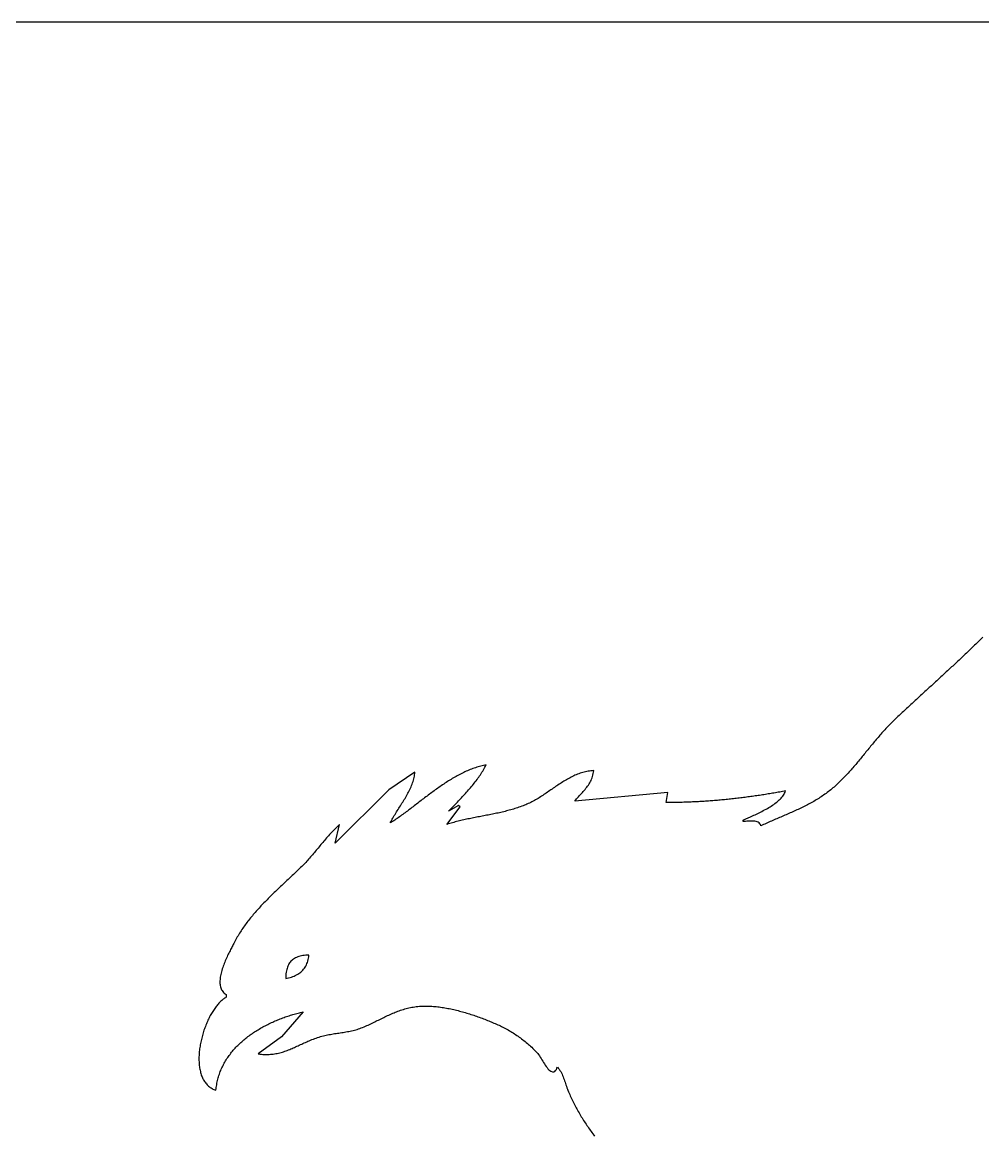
# Model space of a CAD drawing. Extents: x 0 to 3997, y 0 to 1531.
# Drawn here: x 2675 to 3336, y 765 to 1531 of the extents above; entities that cross this region are included whole.
import ezdxf

# ---------------------------------------------------------------- set-up
doc = ezdxf.new("R2010")
doc.units = 0
doc.layers.add('C159', color=159, linetype='CONTINUOUS')
doc.layers.add('C7', color=7, linetype='CONTINUOUS')

msp = doc.modelspace()

# ---------------------------------------------------------------- linework, layer by layer
at = {"layer": 'C159'}
for points in [[(3335.9291, 1107.9497), (3335.2235, 1107.2509), (3334.5169, 1106.5531), (3333.8094, 1105.8562), (3333.1011, 1105.1603), (3332.3918, 1104.4652), (3331.6816, 1103.7711), (3330.9706, 1103.0779), (3330.2587, 1102.3854), (3329.546, 1101.6938), (3328.8324, 1101.003), (3328.118, 1100.313), (3327.4028, 1099.6238), (3326.6867, 1098.9352), (3325.9699, 1098.2474), (3325.2523, 1097.5603), (3324.534, 1096.8738), (3323.8149, 1096.188), (3323.095, 1095.5028), (3322.3744, 1094.8182), (3321.6531, 1094.1342), (3320.9311, 1093.4507), (3320.2084, 1092.7677), (3319.485, 1092.0853), (3318.7609, 1091.4034), (3318.0361, 1090.7219), (3317.3107, 1090.0408), (3316.5847, 1089.3602), (3315.858, 1088.6799), (3315.1307, 1088.0001), (3314.4028, 1087.3206), (3313.6743, 1086.6414), (3312.9452, 1085.9625), (3312.2156, 1085.2839), (3311.4853, 1084.6056), (3310.7546, 1083.9275), (3310.0233, 1083.2496), (3309.2914, 1082.5719), (3308.5591, 1081.8944), (3307.8262, 1081.217), (3307.0929, 1080.5398), (3306.3591, 1079.8626), (3305.6248, 1079.1855), (3304.89, 1078.5085), (3304.1548, 1077.8316), (3303.4192, 1077.1546), (3302.6831, 1076.4776), (3301.9467, 1075.8006), (3301.2098, 1075.1236), (3300.4726, 1074.4464), (3299.7349, 1073.7692), (3298.9969, 1073.0919), (3298.2586, 1072.4144), (3297.5199, 1071.7367), (3296.7808, 1071.0588), (3296.0415, 1070.3808), (3295.3018, 1069.7025), (3294.5619, 1069.0239), (3293.8216, 1068.3451), (3293.0811, 1067.6659), (3292.3403, 1066.9864), (3291.5993, 1066.3066), (3290.858, 1065.6264), (3290.1165, 1064.9459), (3289.3748, 1064.2649), (3288.6329, 1063.5834), (3287.8908, 1062.9016), (3287.1485, 1062.2192), (3286.406, 1061.5363), (3285.6634, 1060.8529), (3284.9206, 1060.169), (3284.1777, 1059.4844), (3283.4347, 1058.7993), (3282.6915, 1058.1136), (3281.9483, 1057.4272), (3281.2049, 1056.7402), (3280.4615, 1056.0524), (3279.718, 1055.364), (3278.9745, 1054.6748), (3278.2309, 1053.9849), (3277.4872, 1053.2942), (3276.7436, 1052.6028), (3276, 1051.9105), (3275.2852, 1051.2385), (3274.5755, 1050.5592), (3273.8708, 1049.8729), (3273.1708, 1049.1797), (3272.4754, 1048.4801), (3271.7845, 1047.7742), (3271.0979, 1047.0622), (3270.4153, 1046.3444), (3269.7366, 1045.6211), (3269.0617, 1044.8926), (3268.3904, 1044.159), (3267.7225, 1043.4207), (3267.0578, 1042.6778), (3266.3962, 1041.9307), (3265.7375, 1041.1795), (3265.0815, 1040.4246), (3264.4281, 1039.6662), (3263.7771, 1038.9045), (3263.1283, 1038.1398), (3262.4815, 1037.3724), (3261.8366, 1036.6025), (3261.1934, 1035.8303), (3260.5518, 1035.0562), (3259.9115, 1034.2803), (3259.2724, 1033.5029), (3258.6343, 1032.7242), (3257.9971, 1031.9446), (3257.3606, 1031.1643), (3256.7246, 1030.3834), (3256.0889, 1029.6024), (3255.4534, 1028.8214), (3254.8179, 1028.0406), (3254.1822, 1027.2604), (3253.5462, 1026.481), (3252.9097, 1025.7026), (3252.2725, 1024.9255), (3251.6345, 1024.1499), (3250.9954, 1023.3761), (3250.3552, 1022.6044), (3249.7135, 1021.835), (3249.0704, 1021.0681), (3248.4256, 1020.304), (3247.7788, 1019.543), (3247.1301, 1018.7853), (3246.4791, 1018.0312), (3245.8258, 1017.2808), (3245.1699, 1016.5346), (3244.5112, 1015.7926), (3243.8497, 1015.0552), (3243.1851, 1014.3227), (3242.5173, 1013.5952), (3241.8461, 1012.873), (3241.1713, 1012.1564), (3240.4927, 1011.4457), (3239.8102, 1010.741), (3239.1237, 1010.0427), (3238.4329, 1009.351), (3237.7376, 1008.6661), (3237.0378, 1007.9883), (3236.3332, 1007.3179), (3235.6237, 1006.655), (3234.909, 1006), (3234.1891, 1005.3532), (3233.4637, 1004.7146), (3232.7327, 1004.0847), (3231.996, 1003.4637), (3231.2026, 1002.8115), (3230.4029, 1002.172), (3229.5971, 1001.5448), (3228.7854, 1000.9296), (3227.9678, 1000.3261), (3227.1445, 999.7339), (3226.3157, 999.1528), (3225.4815, 998.5824), (3224.6422, 998.0225), (3223.7977, 997.4726), (3222.9483, 996.9325), (3222.0942, 996.4018), (3221.2354, 995.8803), (3220.3722, 995.3676), (3219.5047, 994.8634), (3218.633, 994.3674), (3217.7572, 993.8792), (3216.8777, 993.3985), (3215.9944, 992.9251), (3215.1075, 992.4586), (3214.2173, 991.9987), (3213.3238, 991.545), (3212.4271, 991.0973), (3211.5276, 990.6551), (3210.6252, 990.2183), (3209.7202, 989.7865), (3208.8126, 989.3594), (3207.9028, 988.9366), (3206.9907, 988.5178), (3206.0765, 988.1028), (3205.1605, 987.6911), (3204.2428, 987.2825), (3203.3234, 986.8767), (3202.4026, 986.4733), (3201.4805, 986.072), (3200.5572, 985.6725), (3199.633, 985.2745), (3198.7079, 984.8777), (3197.7822, 984.4817), (3196.8559, 984.0862), (3195.9292, 983.6909), (3195.0023, 983.2956), (3194.0753, 982.8997), (3193.1484, 982.5032), (3192.2217, 982.1055), (3191.2954, 981.7065), (3190.3695, 981.3057), (3189.4444, 980.903), (3188.5201, 980.4978), (3187.5967, 980.09), (3186.6745, 979.6793), (3185.7536, 979.2652), (3184.8341, 978.8475), (3183.9161, 978.4259), (3183, 978), (3182.7421, 978.8125), (3182.3573, 979.4858), (3181.8587, 980.0318), (3181.2593, 980.4626), (3180.5724, 980.79), (3179.8112, 981.0261), (3178.9887, 981.1829), (3178.1181, 981.2723), (3177.2125, 981.3063), (3176.2852, 981.2969), (3175.3492, 981.2561), (3174.4177, 981.1958), (3173.5039, 981.1281), (3172.6209, 981.0649), (3171.7819, 981.0182), (3171, 981), (3171, 982), (3171.6762, 982.3165), (3172.3893, 982.6449), (3173.1366, 982.9849), (3173.9155, 983.3367), (3174.7232, 983.7002), (3175.5571, 984.0752), (3176.4145, 984.4619), (3177.2927, 984.8601), (3178.189, 985.2699), (3179.1007, 985.6911), (3180.0252, 986.1238), (3180.9598, 986.5679), (3181.9017, 987.0233), (3182.8484, 987.4901), (3183.797, 987.9682), (3184.745, 988.4576), (3185.6896, 988.9582), (3186.6282, 989.47), (3187.5581, 989.9929), (3188.4766, 990.527), (3189.381, 991.0721), (3190.2686, 991.6283), (3191.1367, 992.1955), (3191.9828, 992.7737), (3192.804, 993.3628), (3193.5977, 993.9628), (3194.3612, 994.5737), (3195.0918, 995.1954), (3195.7869, 995.8279), (3196.4438, 996.4711), (3197.0597, 997.1251), (3197.632, 997.7898), (3198.1581, 998.465), (3198.6351, 999.151), (3199.0605, 999.8474), (3199.4316, 1000.5545), (3199.7456, 1001.272), (3200, 1002), (3199.0182, 1001.816), (3198.0355, 1001.634), (3197.0518, 1001.4538), (3196.0672, 1001.2756), (3195.0817, 1001.0992), (3194.0954, 1000.9248), (3193.1082, 1000.7523), (3192.1201, 1000.5818), (3191.1312, 1000.4132), (3190.1415, 1000.2466), (3189.1511, 1000.082), (3188.1598, 999.9193), (3187.1679, 999.7587), (3186.1752, 999.6), (3185.1817, 999.4433), (3184.1876, 999.2887), (3183.1929, 999.1361), (3182.1974, 998.9855), (3181.2014, 998.837), (3180.2047, 998.6905), (3179.2074, 998.5461), (3178.2096, 998.4037), (3177.2111, 998.2634), (3176.2122, 998.1253), (3175.2127, 997.9892), (3174.2128, 997.8552), (3173.2123, 997.7234), (3172.2114, 997.5936), (3171.2101, 997.466), (3170.2083, 997.3406), (3169.2061, 997.2173), (3168.2035, 997.0962), (3167.2006, 996.9772), (3166.1973, 996.8604), (3165.1937, 996.7459), (3164.1897, 996.6335), (3163.1855, 996.5233), (3162.181, 996.4154), (3161.1763, 996.3096), (3160.1713, 996.2061), (3159.1661, 996.1049), (3158.1607, 996.0059), (3157.1551, 995.9092), (3156.1494, 995.8147), (3155.1435, 995.7225), (3154.1375, 995.6327), (3153.1314, 995.5451), (3152.1252, 995.4598), (3151.1189, 995.3769), (3150.1126, 995.2962), (3149.1063, 995.2179), (3148.1, 995.142), (3147.0936, 995.0684), (3146.0873, 994.9972), (3145.0811, 994.9283), (3144.0749, 994.8619), (3143.0688, 994.7978), (3142.0628, 994.7361), (3141.057, 994.6769), (3140.0512, 994.62), (3139.0457, 994.5656), (3138.0403, 994.5136), (3137.0351, 994.4641), (3136.0302, 994.417), (3135.0255, 994.3724), (3134.021, 994.3303), (3133.0168, 994.2906), (3132.0129, 994.2534), (3131.0093, 994.2188), (3130.0061, 994.1866), (3129.0032, 994.157), (3128.0007, 994.1299), (3126.9985, 994.1053), (3125.9968, 994.0833), (3124.9955, 994.0638), (3123.9946, 994.0469), (3122.9943, 994.0326), (3121.9943, 994.0209), (3120.9949, 994.0117), (3119.9961, 994.0052), (3118.9977, 994.0013), (3118, 994), (3119, 1001), (3055, 995), (3055.6378, 995.7884), (3056.2839, 996.5594), (3056.9358, 997.3154), (3057.5912, 998.0587), (3058.2477, 998.7917), (3058.9027, 999.5167), (3059.5539, 1000.2362), (3060.199, 1000.9525), (3060.8354, 1001.6679), (3061.4608, 1002.3849), (3062.0727, 1003.1058), (3062.6689, 1003.833), (3063.2467, 1004.5688), (3063.8039, 1005.3156), (3064.338, 1006.0759), (3064.8466, 1006.8519), (3065.3273, 1007.646), (3065.7776, 1008.4606), (3066.1953, 1009.2981), (3066.5778, 1010.1608), (3066.9228, 1011.0512), (3067.2278, 1011.9715), (3067.4904, 1012.9242), (3067.7082, 1013.9115), (3067.8789, 1014.936), (3068, 1016), (3067.0251, 1015.94), (3066.06, 1015.8505), (3065.1043, 1015.7322), (3064.1578, 1015.5861), (3063.2202, 1015.413), (3062.2912, 1015.214), (3061.3705, 1014.9898), (3060.4578, 1014.7415), (3059.5528, 1014.4699), (3058.6553, 1014.1759), (3057.7649, 1013.8605), (3056.8813, 1013.5246), (3056.0044, 1013.169), (3055.1337, 1012.7947), (3054.269, 1012.4026), (3053.41, 1011.9936), (3052.5565, 1011.5686), (3051.708, 1011.1286), (3050.8644, 1010.6744), (3050.0254, 1010.2069), (3049.1906, 1009.7272), (3048.3598, 1009.2359), (3047.5327, 1008.7342), (3046.7089, 1008.2229), (3045.8883, 1007.7029), (3045.0705, 1007.175), (3044.2552, 1006.6404), (3043.4422, 1006.0997), (3042.6311, 1005.5541), (3041.8217, 1005.0043), (3041.0136, 1004.4512), (3040.2067, 1003.8959), (3039.4005, 1003.3391), (3038.5948, 1002.7819), (3037.7894, 1002.2251), (3036.9839, 1001.6696), (3036.178, 1001.1163), (3035.3715, 1000.5662), (3034.5641, 1000.0202), (3033.7554, 999.4792), (3032.9452, 998.944), (3032.1332, 998.4157), (3031.3192, 997.895), (3030.5027, 997.383), (3029.6836, 996.8805), (3028.8615, 996.3885), (3028.0362, 995.9078), (3027.2073, 995.4394), (3026.3747, 994.9842), (3025.5379, 994.543), (3024.6967, 994.1169), (3023.8508, 993.7067), (3023, 993.3133)], [(3023, 993.3132), (3022.0969, 992.9138), (3021.1886, 992.527), (3020.2752, 992.1524), (3019.3569, 991.7896), (3018.4338, 991.4383), (3017.5062, 991.098), (3016.5741, 990.7684), (3015.6377, 990.449), (3014.6972, 990.1396), (3013.7527, 989.8396), (3012.8045, 989.5487), (3011.8527, 989.2666), (3010.8974, 988.9928), (3009.9388, 988.7269), (3008.9772, 988.4686), (3008.0125, 988.2174), (3007.0451, 987.973), (3006.075, 987.735), (3005.1024, 987.503), (3004.1276, 987.2767), (3003.1506, 987.0555), (3002.1717, 986.8392), (3001.1909, 986.6274), (3000.2085, 986.4196), (2999.2246, 986.2154), (2998.2394, 986.0146), (2997.253, 985.8166), (2996.2657, 985.6212), (2995.2775, 985.4279), (2994.2887, 985.2363), (2993.2994, 985.0461), (2992.3097, 984.8568), (2991.3199, 984.6681), (2990.3301, 984.4795), (2989.3404, 984.2908), (2988.351, 984.1015), (2987.3622, 983.9112), (2986.374, 983.7195), (2985.3866, 983.526), (2984.4002, 983.3304), (2983.4149, 983.1323), (2982.431, 982.9312), (2981.4485, 982.7268), (2980.4677, 982.5188), (2979.4886, 982.3066), (2978.5116, 982.09), (2977.5366, 981.8685), (2976.564, 981.6417), (2975.5938, 981.4093), (2974.6263, 981.1709), (2973.6615, 980.9261), (2972.6997, 980.6744), (2971.741, 980.4156), (2970.7856, 980.1492), (2969.8336, 979.8748), (2968.8852, 979.5921), (2967.9406, 979.3006), (2967, 979), (2976, 991), (2975, 992), (2968, 988), (2968.675, 988.6887), (2969.3557, 989.3824), (2970.0414, 990.0811), (2970.7315, 990.7848), (2971.4255, 991.4934), (2972.1227, 992.2068), (2972.8226, 992.9252), (2973.5246, 993.6483), (2974.2281, 994.3762), (2974.9324, 995.1089), (2975.6371, 995.8462), (2976.3415, 996.5883), (2977.0451, 997.335), (2977.7471, 998.0864), (2978.4472, 998.8423), (2979.1446, 999.6028), (2979.8387, 1000.3678), (2980.5291, 1001.1373), (2981.2151, 1001.9113), (2981.896, 1002.6896), (2982.5714, 1003.4724), (2983.2406, 1004.2596), (2983.9031, 1005.051), (2984.5582, 1005.8468), (2985.2054, 1006.6468), (2985.844, 1007.451), (2986.4735, 1008.2595), (2987.0934, 1009.0721), (2987.7029, 1009.8888), (2988.3015, 1010.7096), (2988.8887, 1011.5345), (2989.4638, 1012.3635), (2990.0263, 1013.1964), (2990.5755, 1014.0333), (2991.1109, 1014.8741), (2991.6319, 1015.7189), (2992.1379, 1016.5675), (2992.6283, 1017.4199), (2993.1025, 1018.2762), (2993.5599, 1019.1362), (2994, 1020), (2993.0589, 1019.8097), (2992.1217, 1019.6028), (2991.1885, 1019.3797), (2990.2592, 1019.1407), (2989.3337, 1018.8861), (2988.412, 1018.6162), (2987.4941, 1018.3313), (2986.5798, 1018.0318), (2985.6691, 1017.7181), (2984.762, 1017.3904), (2983.8584, 1017.0491), (2982.9584, 1016.6946), (2982.0617, 1016.327), (2981.1685, 1015.9469), (2980.2786, 1015.5544), (2979.3919, 1015.15), (2978.5085, 1014.734), (2977.6283, 1014.3066), (2976.7512, 1013.8683), (2975.8773, 1013.4193), (2975.0063, 1012.9601), (2974.1384, 1012.4908), (2973.2733, 1012.0119), (2972.4112, 1011.5237), (2971.5519, 1011.0265), (2970.6954, 1010.5207), (2969.8417, 1010.0065), (2968.9906, 1009.4843), (2968.1422, 1008.9545), (2967.2963, 1008.4173), (2966.4531, 1007.8732), (2965.6123, 1007.3223), (2964.7739, 1006.7652), (2963.938, 1006.202), (2963.1044, 1005.6331), (2962.2731, 1005.0589), (2961.444, 1004.4796), (2960.6172, 1003.8957), (2959.7925, 1003.3074), (2958.9699, 1002.7151), (2958.1493, 1002.1191), (2957.3308, 1001.5198), (2956.5142, 1000.9174), (2955.6995, 1000.3123), (2954.8866, 999.7048), (2954.0756, 999.0953), (2953.2663, 998.484), (2952.4587, 997.8714), (2951.6528, 997.2578), (2950.8485, 996.6434), (2950.0457, 996.0286), (2949.2445, 995.4138), (2948.4447, 994.7992), (2947.6463, 994.1853), (2946.8492, 993.5723), (2946.0535, 992.9605), (2945.2591, 992.3504), (2944.4658, 991.7421), (2943.6737, 991.1362), (2942.8828, 990.5328), (2942.0929, 989.9323), (2941.304, 989.3351), (2940.516, 988.7415), (2939.729, 988.1517), (2938.9429, 987.5662), (2938.1575, 986.9853), (2937.3729, 986.4093), (2936.5891, 985.8385), (2935.8059, 985.2733), (2935.0233, 984.714), (2934.2414, 984.1609), (2933.4599, 983.6144), (2932.6789, 983.0747), (2931.8983, 982.5423), (2931.1181, 982.0174), (2930.3382, 981.5004), (2929.5586, 980.9916), (2928.7792, 980.4913), (2928, 980), (2928.4198, 980.8408), (2928.8568, 981.6812), (2929.3095, 982.5214), (2929.7768, 983.3615), (2930.2572, 984.2016), (2930.7494, 985.042), (2931.2521, 985.8828), (2931.7639, 986.7242), (2932.2835, 987.5664), (2932.8096, 988.4095), (2933.3409, 989.2538), (2933.876, 990.0993), (2934.4136, 990.9463), (2934.9523, 991.795), (2935.4909, 992.6454), (2936.0279, 993.4978), (2936.5621, 994.3524), (2937.0921, 995.2093), (2937.6166, 996.0687), (2938.1343, 996.9308), (2938.6438, 997.7957), (2939.1438, 998.6637), (2939.6329, 999.5348), (2940.1099, 1000.4093), (2940.5734, 1001.2874), (2941.0221, 1002.1691), (2941.4546, 1003.0547), (2941.8696, 1003.9444), (2942.2657, 1004.8383), (2942.6417, 1005.7366), (2942.9963, 1006.6395), (2943.328, 1007.5472), (2943.6355, 1008.4597), (2943.9175, 1009.3774), (2944.1728, 1010.3003), (2944.3998, 1011.2287), (2944.5974, 1012.1626), (2944.7642, 1013.1024), (2944.8988, 1014.0481), (2945, 1015), (2927, 1002.7145), (2890, 966), (2893, 979), (2892.2824, 978.3353), (2891.572, 977.6601), (2890.8685, 976.9749), (2890.1716, 976.2803), (2889.4807, 975.5768), (2888.7957, 974.8648), (2888.116, 974.1449), (2887.4414, 973.4176), (2886.7714, 972.6834), (2886.1057, 971.9429), (2885.4439, 971.1965), (2884.7856, 970.4447), (2884.1305, 969.6881), (2883.4783, 968.9272), (2882.8284, 968.1625), (2882.1807, 967.3945), (2881.5346, 966.6237), (2880.8898, 965.8506), (2880.246, 965.0758), (2879.6028, 964.2998), (2878.9598, 963.523), (2878.3166, 962.7461), (2877.6729, 961.9694), (2877.0283, 961.1936), (2876.3825, 960.4191), (2875.735, 959.6464), (2875.0854, 958.8761), (2874.4336, 958.1087), (2873.7789, 957.3446), (2873.1212, 956.5845), (2872.4599, 955.8288), (2871.7948, 955.078), (2871.1255, 954.3327), (2870.4516, 953.5933), (2869.7727, 952.8604), (2869.0884, 952.1345), (2868.3985, 951.416), (2867.7024, 950.7056), (2867, 950.0038), (2866.2899, 949.3045), (2865.5771, 948.6072), (2864.8619, 947.9117), (2864.1445, 947.2179), (2863.4249, 946.5256), (2862.7034, 945.8346), (2861.9802, 945.145), (2861.2554, 944.4564), (2860.5292, 943.7688), (2859.8018, 943.082), (2859.0734, 942.3959), (2858.3441, 941.7103), (2857.6142, 941.0251), (2856.8838, 940.3401), (2856.1531, 939.6553), (2855.4223, 938.9704), (2854.6915, 938.2854), (2853.9609, 937.6), (2853.2308, 936.9142), (2852.5012, 936.2278), (2851.7724, 935.5406), (2851.0446, 934.8525), (2850.3179, 934.1634), (2849.5925, 933.4732), (2848.8686, 932.7816), (2848.1463, 932.0886), (2847.4259, 931.3939), (2846.7075, 930.6976), (2845.9914, 929.9993), (2845.2776, 929.2991), (2844.5664, 928.5966), (2843.8579, 927.8919), (2843.1523, 927.1847), (2842.4499, 926.4749), (2841.7507, 925.7624), (2841.055, 925.0471), (2840.3629, 924.3287), (2839.6747, 923.6071), (2838.9904, 922.8822), (2838.3104, 922.1539), (2837.6346, 921.4221), (2836.9635, 920.6864), (2836.297, 919.947), (2835.6354, 919.2035), (2834.979, 918.4558), (2834.3277, 917.7039), (2833.6819, 916.9475), (2833.0418, 916.1866), (2832.4074, 915.4209), (2831.779, 914.6504), (2831.1567, 913.8748), (2830.5408, 913.0941), (2829.9313, 912.3082), (2829.3286, 911.5168), (2828.7328, 910.7198), (2828.144, 909.9171), (2827.5624, 909.1086), (2826.9882, 908.294), (2826.4216, 907.4733), (2825.8628, 906.6464), (2825.3119, 905.813), (2824.7692, 904.973), (2824.2348, 904.1264), (2823.7088, 903.2728), (2823.1915, 902.4123), (2822.6831, 901.5447), (2822.1837, 900.6698), (2821.6935, 899.7874), (2821.2126, 898.8975), (2820.7414, 898), (2820.4709, 897.4802), (2820.1781, 896.9216), (2819.8647, 896.326), (2819.5328, 895.6952), (2819.1843, 895.0311), (2818.8213, 894.3356), (2818.4457, 893.6104), (2818.0594, 892.8575), (2817.6645, 892.0787), (2817.2629, 891.2758), (2816.8565, 890.4508), (2816.4475, 889.6054), (2816.0377, 888.7416), (2815.6291, 887.8611), (2815.2236, 886.9658), (2814.8234, 886.0577), (2814.4302, 885.1384), (2814.0462, 884.21), (2813.6732, 883.2742), (2813.3133, 882.3328), (2812.9684, 881.3879), (2812.6405, 880.4411), (2812.3316, 879.4944), (2812.0436, 878.5496), (2811.7785, 877.6086), (2811.5384, 876.6732), (2811.325, 875.7452), (2811.1405, 874.8266), (2810.9869, 873.9192), (2810.866, 873.0248), (2810.7798, 872.1453), (2810.7304, 871.2825), (2810.7197, 870.4384), (2810.7496, 869.6147), (2810.8222, 868.8132), (2810.9395, 868.036), (2811.1033, 867.2847), (2811.3157, 866.5614), (2811.5786, 865.8677), (2811.894, 865.2056), (2812.264, 864.577), (2812.6903, 863.9836), (2813.1752, 863.4273), (2813.7204, 862.9101), (2814.328, 862.4337), (2815, 862), (2815, 860), (2814.4838, 859.7117), (2813.9694, 859.3952), (2813.4571, 859.0513), (2812.9471, 858.6804), (2812.4396, 858.2834), (2811.935, 857.8607), (2811.4335, 857.4131), (2810.9354, 856.9411), (2810.441, 856.4455), (2809.9504, 855.9268), (2809.4641, 855.3857), (2808.9822, 854.8228), (2808.505, 854.2388), (2808.0329, 853.6343), (2807.566, 853.01), (2807.1046, 852.3664), (2806.6491, 851.7042), (2806.1996, 851.0241), (2805.7565, 850.3267), (2805.32, 849.6127), (2804.8904, 848.8826), (2804.468, 848.1371), (2804.0529, 847.3769), (2803.6456, 846.6025), (2803.2462, 845.8147), (2802.8551, 845.014), (2802.4725, 844.2011), (2802.0986, 843.3767), (2801.7338, 842.5414), (2801.3783, 841.6957), (2801.0323, 840.8404), (2800.6963, 839.9761), (2800.3703, 839.1035), (2800.0547, 838.2231), (2799.7498, 837.3356), (2799.4558, 836.4416), (2799.1731, 835.5419), (2798.9017, 834.6369), (2798.6422, 833.7274), (2798.3946, 832.814), (2798.1593, 831.8973), (2797.9365, 830.978), (2797.7266, 830.0567), (2797.5297, 829.1341), (2797.3462, 828.2107), (2797.1763, 827.2873), (2797.0203, 826.3644), (2796.8785, 825.4428), (2796.7511, 824.5229), (2796.6384, 823.6056), (2796.5407, 822.6913), (2796.4582, 821.7808), (2796.3912, 820.8747), (2796.34, 819.9737), (2796.3048, 819.0783), (2796.286, 818.1891), (2796.2837, 817.307), (2796.2983, 816.4324), (2796.3301, 815.566), (2796.3792, 814.7085), (2796.446, 813.8605), (2796.5307, 813.0226), (2796.6336, 812.1955), (2796.755, 811.3798), (2796.8952, 810.5762), (2797.0543, 809.7852), (2797.2327, 809.0076), (2797.4307, 808.2439), (2797.6485, 807.4948), (2797.8864, 806.7609), (2798.1447, 806.043), (2798.4235, 805.3415), (2798.7233, 804.6572), (2799.0443, 803.9907), (2799.3866, 803.3426), (2799.7507, 802.7136), (2800.1368, 802.1042), (2800.5451, 801.5153), (2800.9759, 800.9473), (2801.4295, 800.4009), (2801.9062, 799.8768), (2802.4061, 799.3755), (2802.9297, 798.8978), (2803.4772, 798.4443), (2804.0487, 798.0156), (2804.6447, 797.6123), (2805.2653, 797.2351), (2805.9109, 796.8846), (2806.5817, 796.5615), (2807.2779, 796.2664), (2808, 796), (2808.0954, 796.979), (2808.2099, 797.949), (2808.3433, 798.91), (2808.4953, 799.8618), (2808.6657, 800.8046), (2808.8542, 801.7383), (2809.0606, 802.6631), (2809.2847, 803.5788), (2809.5263, 804.4855), (2809.785, 805.3832), (2810.0608, 806.272), (2810.3532, 807.1518), (2810.6622, 808.0226), (2810.9874, 808.8846), (2811.3287, 809.7376), (2811.6858, 810.5817), (2812.0584, 811.417), (2812.4463, 812.2434), (2812.8493, 813.0609), (2813.2672, 813.8696), (2813.6997, 814.6694), (2814.1466, 815.4605), (2814.6076, 816.2427), (2815.0825, 817.0162), (2815.5711, 817.7809), (2816.0732, 818.5369), (2816.5885, 819.2841), (2817.1167, 820.0226), (2817.6576, 820.7524), (2818.2111, 821.4734), (2818.7768, 822.1858), (2819.3546, 822.8896), (2819.9441, 823.5847), (2820.5453, 824.2711), (2821.1577, 824.9489), (2821.7812, 825.6181), (2822.4156, 826.2788), (2823.0606, 826.9308), (2823.7159, 827.5743), (2824.3814, 828.2092), (2825.0569, 828.8356), (2825.742, 829.4534), (2826.4365, 830.0628), (2827.1403, 830.6636), (2827.853, 831.256), (2828.5744, 831.8399), (2829.3044, 832.4154), (2830.0426, 832.9824), (2830.7889, 833.541), (2831.5429, 834.0912), (2832.3045, 834.633), (2833.0734, 835.1664), (2833.8494, 835.6915), (2834.6323, 836.2082), (2835.4218, 836.7166), (2836.2176, 837.2166), (2837.0196, 837.7084), (2837.8275, 838.1918), (2838.6411, 838.667), (2839.4602, 839.1339), (2840.2844, 839.5926), (2841.1136, 840.043), (2841.9475, 840.4852), (2842.786, 840.9192), (2843.6287, 841.345), (2844.4754, 841.7626), (2845.3259, 842.1721), (2846.18, 842.5734), (2847.0374, 842.9666), (2847.8979, 843.3516), (2848.7612, 843.7286), (2849.6272, 844.0975), (2850.4955, 844.4582), (2851.366, 844.811), (2852.2384, 845.1556), (2853.1125, 845.4923), (2853.988, 845.8209), (2854.8647, 846.1415), (2855.7424, 846.4541), (2856.6208, 846.7588), (2857.4997, 847.0555), (2858.3789, 847.3442), (2859.2581, 847.625), (2860.1371, 847.8979), (2861.0157, 848.1629), (2861.8935, 848.42), (2862.7705, 848.6692), (2863.6463, 848.9106), (2864.5208, 849.1441), (2865.3936, 849.3698), (2866.2645, 849.5876), (2867.1334, 849.7977), (2868, 850), (2853, 832.76), (2837, 821), (2838.1434, 820.8695), (2839.2617, 820.7698), (2840.356, 820.6999), (2841.4273, 820.6588), (2842.4766, 820.6457), (2843.5048, 820.6595), (2844.513, 820.6995), (2845.5023, 820.7645), (2846.4735, 820.8538), (2847.4277, 820.9663), (2848.366, 821.1012), (2849.2893, 821.2574), (2850.1986, 821.4342), (2851.095, 821.6304), (2851.9794, 821.8453), (2852.8529, 822.0778), (2853.7164, 822.3271), (2854.571, 822.5921), (2855.4177, 822.872), (2856.2575, 823.1659), (2857.0913, 823.4728), (2857.9203, 823.7917), (2858.7454, 824.1217), (2859.5676, 824.462), (2860.3879, 824.8115), (2861.2074, 825.1694), (2862.027, 825.5347), (2862.8477, 825.9064), (2863.6706, 826.2837), (2864.4967, 826.6656), (2865.3269, 827.0511), (2866.1623, 827.4394), (2867.0039, 827.8295), (2867.8527, 828.2204), (2868.7097, 828.6113), (2869.5759, 829.0012), (2870.4523, 829.3892), (2871.34, 829.7743), (2872.2398, 830.1556), (2873.1529, 830.5322), (2874.0803, 830.9031), (2875.0229, 831.2674), (2875.9817, 831.6242), (2876.9579, 831.9725), (2877.9523, 832.3115), (2878.966, 832.6401), (2880, 832.9575), (2880.9495, 833.2293), (2881.9038, 833.4814), (2882.8624, 833.7153), (2883.825, 833.9328), (2884.791, 834.1354), (2885.7602, 834.325), (2886.7322, 834.5031), (2887.7064, 834.6714), (2888.6826, 834.8317), (2889.6604, 834.9855), (2890.6393, 835.1347), (2891.6189, 835.2808), (2892.5989, 835.4256), (2893.5788, 835.5706), (2894.5582, 835.7177), (2895.5368, 835.8684), (2896.5142, 836.0245), (2897.4899, 836.1877), (2898.4635, 836.3595), (2899.4348, 836.5418), (2900.4031, 836.7361), (2901.3683, 836.9441), (2902.3298, 837.1676), (2903.2872, 837.4082), (2904.2402, 837.6676), (2905.1884, 837.9475), (2906.1313, 838.2495), (2907.0687, 838.5753), (2908, 838.9267)], [(2908, 838.9266), (2908.9603, 839.3104), (2909.9115, 839.703), (2910.8541, 840.1035), (2911.7885, 840.5113), (2912.7155, 840.9255), (2913.6355, 841.3454), (2914.5492, 841.7701), (2915.4571, 842.199), (2916.3597, 842.6312), (2917.2577, 843.066), (2918.1516, 843.5026), (2919.042, 843.9403), (2919.9294, 844.3782), (2920.8144, 844.8156), (2921.6976, 845.2517), (2922.5796, 845.6858), (2923.4609, 846.1171), (2924.3421, 846.5448), (2925.2237, 846.9681), (2926.1064, 847.3863), (2926.9906, 847.7986), (2927.8771, 848.2042), (2928.7662, 848.6024), (2929.6587, 848.9923), (2930.5551, 849.3733), (2931.4558, 849.7445), (2932.3616, 850.1052), (2933.273, 850.4546), (2934.1905, 850.7919), (2935.1148, 851.1164), (2936.0463, 851.4273), (2936.9857, 851.7238), (2937.9335, 852.0051), (2938.8903, 852.2706), (2939.8566, 852.5193), (2940.8331, 852.7505), (2941.8203, 852.9636), (2942.8188, 853.1576), (2943.8291, 853.3318), (2944.8517, 853.4855), (2945.8874, 853.6179), (2946.9366, 853.7281), (2948, 853.8156)], [(2948, 853.8155), (2948.945, 853.8743), (2949.8954, 853.9178), (2950.851, 853.9461), (2951.8115, 853.9597), (2952.7766, 853.9587), (2953.7461, 853.9434), (2954.7197, 853.9142), (2955.697, 853.8712), (2956.678, 853.8148), (2957.6622, 853.7453), (2958.6494, 853.6629), (2959.6393, 853.568), (2960.6318, 853.4607), (2961.6264, 853.3415), (2962.623, 853.2105), (2963.6213, 853.068), (2964.6209, 852.9144), (2965.6217, 852.7499), (2966.6234, 852.5748), (2967.6257, 852.3893), (2968.6283, 852.1938), (2969.6309, 851.9886), (2970.6334, 851.7738), (2971.6354, 851.5499), (2972.6366, 851.317), (2973.6369, 851.0755), (2974.6358, 850.8256), (2975.6332, 850.5676), (2976.6289, 850.3019), (2977.6224, 850.0286), (2978.6136, 849.7481), (2979.6021, 849.4606), (2980.5878, 849.1665), (2981.5703, 848.8659), (2982.5494, 848.5593), (2983.5248, 848.2468), (2984.4963, 847.9288), (2985.4635, 847.6055), (2986.4262, 847.2772), (2987.3842, 846.9442), (2988.3371, 846.6068), (2989.2848, 846.2652), (2990.2268, 845.9198), (2991.1631, 845.5707), (2992.0932, 845.2184), (2993.017, 844.8631), (2993.9341, 844.505), (2994.8443, 844.1445), (2995.7474, 843.7818), (2996.643, 843.4172), (2997.5309, 843.051), (2998.4108, 842.6834), (2999.2824, 842.3148), (3000.1456, 841.9454), (3001, 841.5756), (3001.9211, 841.1683), (3002.838, 840.7503), (3003.7505, 840.3217), (3004.6585, 839.8824), (3005.5618, 839.4327), (3006.4601, 838.9724), (3007.3534, 838.5016), (3008.2415, 838.0204), (3009.124, 837.5289), (3010.001, 837.027), (3010.8722, 836.5148), (3011.7375, 835.9924), (3012.5966, 835.4598), (3013.4493, 834.917), (3014.2956, 834.3641), (3015.1353, 833.8012), (3015.968, 833.2282), (3016.7938, 832.6453), (3017.6123, 832.0524), (3018.4235, 831.4497), (3019.2271, 830.8371), (3020.023, 830.2148), (3020.811, 829.5827), (3021.5909, 828.9409), (3022.3626, 828.2894), (3023.1258, 827.6283), (3023.8804, 826.9577), (3024.6262, 826.2775), (3025.3631, 825.5879), (3026.0908, 824.8888), (3026.8092, 824.1804), (3027.5181, 823.4626), (3028.2174, 822.7355), (3028.9068, 821.9992)], [(3028.9067, 821.9992), (3029.5031, 821.3058), (3030.0861, 820.542), (3030.6588, 819.7195), (3031.2244, 818.8503), (3031.7861, 817.9461), (3032.3471, 817.0189), (3032.9105, 816.0804), (3033.4795, 815.1427), (3034.0573, 814.2174), (3034.6471, 813.3165), (3035.252, 812.4517), (3035.8753, 811.6351), (3036.52, 810.8784), (3037.1894, 810.1935), (3037.8867, 809.5922), (3038.615, 809.0864)], [(3038.6149, 809.0864), (3039.6417, 808.6464), (3040.507, 808.6289), (3041.2277, 808.9517), (3041.8206, 809.5324), (3042.3023, 810.2888), (3042.6899, 811.1387), (3043, 812), (3043.6559, 811.2727), (3044.2572, 810.5089), (3044.8087, 809.712), (3045.315, 808.8852), (3045.7808, 808.0317), (3046.2108, 807.1549), (3046.6097, 806.2579), (3046.9822, 805.3441), (3047.3329, 804.4168), (3047.6665, 803.4792), (3047.9877, 802.5345), (3048.3013, 801.5861), (3048.6119, 800.6372), (3048.9242, 799.6911), (3049.2428, 798.7511), (3049.5726, 797.8203), (3049.918, 796.9022), (3050.284, 796)], [(3050.2839, 796), (3050.6854, 795.0585), (3051.0924, 794.1208), (3051.5051, 793.1867), (3051.9233, 792.2562), (3052.3474, 791.3294), (3052.7772, 790.4062), (3053.213, 789.4866), (3053.6548, 788.5706), (3054.1026, 787.6583), (3054.5567, 786.7495), (3055.017, 785.8443), (3055.4837, 784.9428), (3055.9568, 784.0448), (3056.4364, 783.1503), (3056.9227, 782.2595), (3057.4156, 781.3722), (3057.9154, 780.4885), (3058.422, 779.6083), (3058.9355, 778.7316), (3059.4561, 777.8585), (3059.9839, 776.9889), (3060.5188, 776.1228), (3061.0611, 775.2603), (3061.6107, 774.4012), (3062.1678, 773.5457), (3062.7325, 772.6936), (3063.3049, 771.845), (3063.885, 771), (3064.4657, 770.1661), (3065.0504, 769.3356), (3065.6391, 768.5085), (3066.2317, 767.6847), (3066.8281, 766.8641), (3067.4281, 766.0467), (3068.0318, 765.2322), (3068.6389, 764.4208)]]:
    msp.add_lwpolyline(points, dxfattribs=at)
at = {"layer": 'C7'}
for points in [[(0, 1531), (0, 0), (3997, 0), (3997, 1531), (0, 1531)], [(2856, 873), (2857.0315, 873.1741), (2858.0361, 873.3832), (2859.0129, 873.6275), (2859.9612, 873.9068), (2860.8801, 874.2213), (2861.7688, 874.571), (2862.6267, 874.9559), (2863.4528, 875.376), (2864.2464, 875.8313), (2865.0067, 876.322), (2865.7329, 876.848), (2866.4243, 877.4094), (2867.08, 878.0062), (2867.6992, 878.6384), (2868.2812, 879.3061), (2868.8252, 880.0093), (2869.3304, 880.7479), (2869.7959, 881.5222), (2870.2211, 882.332), (2870.6051, 883.1775), (2870.9471, 884.0586), (2871.2463, 884.9753), (2871.502, 885.9278), (2871.7134, 886.9161), (2871.8796, 887.9401), (2872, 889), (2870.8838, 888.979), (2869.8104, 888.9226), (2868.7795, 888.8303), (2867.7907, 888.7021), (2866.8438, 888.5375), (2865.9386, 888.3363), (2865.0748, 888.0983), (2864.2521, 887.8232), (2863.4702, 887.5107), (2862.7289, 887.1605), (2862.0279, 886.7725), (2861.367, 886.3462), (2860.7458, 885.8815), (2860.1642, 885.3781), (2859.6218, 884.8357), (2859.1184, 884.2541), (2858.6537, 883.633), (2858.2274, 882.972), (2857.8393, 882.2711), (2857.4892, 881.5298), (2857.1767, 880.7479), (2856.9015, 879.9252), (2856.6635, 879.0613), (2856.4624, 878.1561), (2856.2978, 877.2092), (2856.1695, 876.2205), (2856.0773, 875.1895), (2856.0209, 874.1161), (2856, 873)]]:
    msp.add_lwpolyline(points, dxfattribs=at)

doc.saveas('drawing.dxf')
